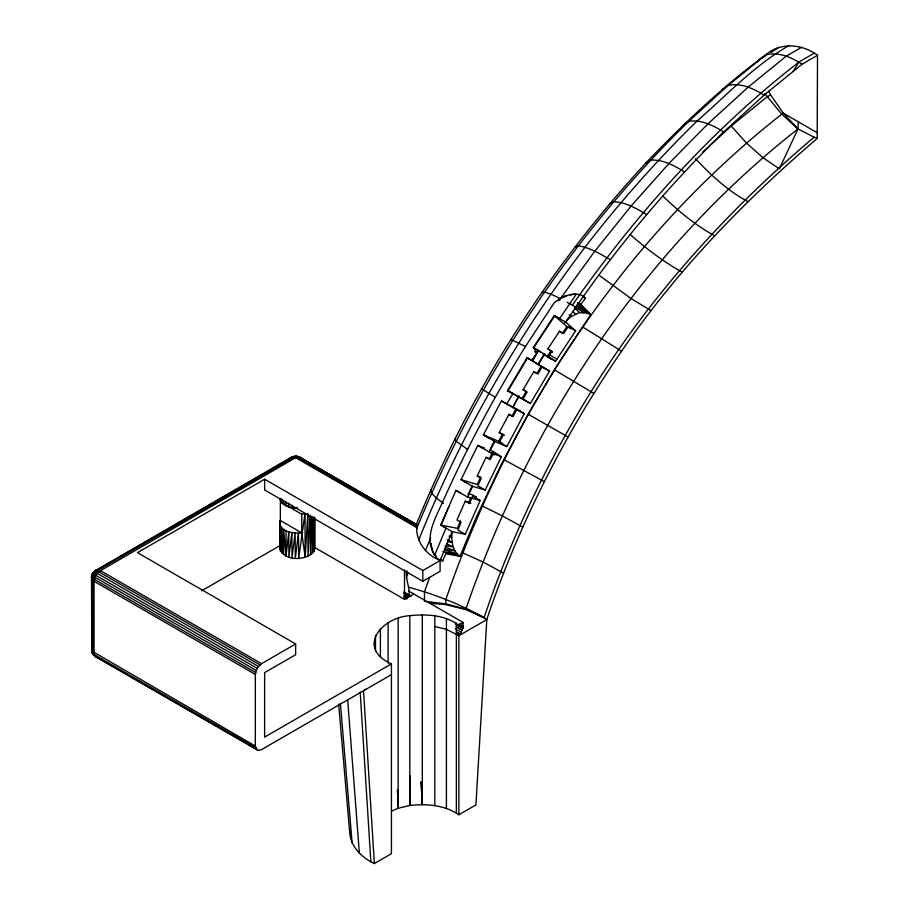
<?xml version="1.0" encoding="UTF-8"?>
<svg xmlns="http://www.w3.org/2000/svg" width="909" height="909" viewBox="0 0 909 909"><rect width="100%" height="100%" fill="white"/><g stroke="black" fill="none" stroke-linecap="round" stroke-linejoin="round"><path stroke-width="1.36" d="M404.38 595.122C415.845 603.201 402.937 573.488 407.073 570.875M314.4 518.255L313.844 551.399C306.163 561.467 282.29 561.489 279.733 547.298L280.267 520.482L301.754 532.89L305.197 557.194L307.799 513.915M410.334 775.775L409.823 805.499L398.153 808.249L391.881 810.998M313.525 517.391L312.457 553.183L312.401 516.596M312.094 516.619L310.503 554.785L310.401 515.392M310.174 515.38L308.049 556.138L307.89 513.926M577.545 303.038L590.793 314.662L587.487 313.321L577.545 303.038L580.885 304.356L590.793 314.662L557.024 365.509L527.459 415.322L500.666 465.658L476.384 516.96L460.034 556.206L445.683 553.831L442.706 560.967C427.185 557.297 414.618 540.73 416.981 524.8L299.902 457.227L295.664 456.159L290.289 458.216C293.016 455.386 298.232 455.795 301.038 458.216L297.629 456.523L98.649 571.727L92.957 578.215L92.661 580.249L92.957 653.741L95.877 656.946L258.44 750.448L261.542 749.618L391.438 674.637M798.363 121.851L797.954 128.953L779.354 168.858L762.799 157.564L746.38 142.952L731.222 126.033L702.623 152.121M408.868 591.145L463.147 622.483L458.545 625.131C444.978 614.825 426.253 613.95 409.823 615.688L409.823 805.499C426.457 803.567 444.751 805.022 458.863 814.771L475.918 804.919L486.826 619.336C518.88 524.198 564.739 433.911 621.574 351.204C676.171 271.246 743.88 201.378 817.18 138.463L817.509 55.301C802.431 44.03 780.558 41.859 765.719 54.858C722.269 86.912 682.966 124.215 645.697 163.177C548.127 268.712 469.942 392.097 415.97 525.277M313.821 517.607L313.844 551.399L314.73 547.536L314.73 517.937M452.08 531.867C451.137 540.457 452.182 551.024 460.034 556.206L442.865 551.593L457.204 553.967L444.41 549.695M257.156 750.05L255.338 746.039L255.338 674.41L257.156 668.297L261.542 663.661L295.652 643.97L295.652 654.707L264.633 672.615L264.633 737.085L391.438 663.877L391.438 853.699L374.372 863.55C361.964 857.789 350.681 846.768 349.681 832.451L338.671 704.145M460.045 634.05L456.409 631.903L460.045 634.05L462.931 628.039L463.147 622.483M286.051 555.99L288.801 531.992C284.528 530.64 279.37 527.504 279.711 522.38L279.767 549.252L279.79 524.3L280.461 551.172L280.506 526.186L281.767 552.979L281.813 527.959L283.653 554.604L283.688 529.549L286.051 555.99L286.04 530.913M96.797 656.866L97.161 657.343L93.343 654.65L91.741 651.014L91.741 576.045L94.059 571.602L291.278 457.307L293.698 456.523L416.811 527.663M255.338 746.039L91.741 651.014L91.525 577.056L94.888 571.034L293.471 456.432M301.754 514.267L304.969 513.562L298.709 558.262L298.47 533.208L301.754 532.89L301.754 514.267L280.358 501.677L280.358 545.366L279.733 547.298L280.267 520.482L280.358 545.366L201.673 590.793M91.741 651.014L91.786 648.037L92.264 652.957L94.059 655.457L94.059 581.294L95.581 575.192L94.888 571.079L97.161 569.727L100.263 570.557L261.542 663.661M92.661 575.181L94.059 571.602L92.264 574.102L91.525 577.056L91.786 579.033L94.059 581.294L255.338 674.41M255.543 672.433L94.263 579.317L92.957 578.215L92.025 575.238L93.343 572.409L97.161 569.727L96.593 571.216L97.161 573.306L258.44 666.411M91.786 576.408L91.786 579.033M349.681 832.451L350.295 829.747M409.823 615.688C381.553 617.336 356.033 647.924 391.438 663.877M95.581 570.295L92.264 574.102L91.525 577.056L94.65 572.204L295.664 456.273L417.095 526.22M291.278 457.738L292.562 456.909L298.766 456.909L417.026 524.925M682.409 127.34L683.227 125.056L688.829 121.295L728.132 85.435L765.719 54.858C778.502 51.654 791.523 57.267 802.045 64.232L817.509 55.301M406.334 577.794L408.243 572.488M429.662 577.363L424.469 591.759L424.469 601.338M817.509 132.907L783.399 113.205L781.774 114.148C624.551 237.499 510.358 411.254 445.864 599.44L445.864 603.815L466.203 609.348L486.826 619.336M92.264 652.957L91.741 648.742L92.264 652.957L94.263 654.662L255.543 747.777M460.545 520.766L457.386 528.356L440.649 525.038L455.988 490.417L461.283 493.473M440.649 525.038L452.148 531.674L465.272 534.276L480.236 500.484L472.839 496.212L476.35 497.155L472.26 494.791L468.317 493.723M416.47 529.163C478.441 376.724 570.954 236.306 688.829 121.295C701.384 119.318 713.338 125.59 723.723 131.953L764.026 95.184L802.045 64.232M418.594 540.344C460.34 435.616 516.982 337.023 585.021 247.191C619.529 202.582 656.877 160.223 697.271 120.852C727.052 94.888 754.629 65.096 789.239 45.45M425.423 550.49L430.525 538.264M448.853 506.711L441.172 525.141L445.944 528.095L434.672 555.172C423.583 538.344 435.059 518.834 442.172 503.041A738.21 426.207 -60 0 1 525.527 346.374L554.092 302.958C561.001 296.959 570.398 292.812 579.647 294.573M452.148 531.674L440.092 560.569L440.092 571.318L422.821 581.294L264.644 489.974L264.644 479.225L137.475 552.649L295.652 643.97M531.64 360.328L536.98 352.987L533.299 347.488L554.297 315.582L565.784 322.218L575.636 330.808L555.581 361.237L538.594 350.544L532.379 360.748L527.084 357.692L507.54 390.643L530.356 403.471L549.559 371.111L532.833 361.009L538.151 350.283M92.957 573.329L91.491 577.715L92.661 580.249L94.263 579.317L93.093 573.579L94.65 572.204L93.343 572.409M757.913 61.892L758.992 59.608L766.23 55.426M489.474 449.978L493.223 451.443L501.37 456.772L485.179 490.053L472.578 486.315L461.079 479.679L477.77 445.41L483.065 448.478M470.873 503.211L465.283 501.143L456.943 520.016L461.045 522.38L457.863 530.004L465.272 534.276M485.179 490.053L477.782 485.781L481.304 478.327L477.214 475.964L486.065 457.318L489.428 458.556L493.223 451.443M455.988 490.417L467.487 497.053L472.578 486.315M468.828 502.029L471.112 497.2M472.26 497.428L469.374 503.506L465.283 501.143M256.168 670.353L94.888 577.238L97.161 573.306L94.888 573.613L93.343 575.033M512.892 407.607L501.427 400.937L483.383 434.866L494.871 441.501L506.824 446.546L524.323 413.64L512.892 407.607L518.369 396.892M506.824 446.546L499.427 442.274L503.313 434.968L499.223 432.604L508.938 414.322L512.119 415.924L515.971 408.686L501.427 400.937M477.77 445.41L489.258 452.046L494.871 441.501M483.383 434.866L498.621 441.297L502.472 434.059L504.529 435.241M493.337 453.705L490.156 459.681L486.065 457.318M515.971 408.686L520.062 411.05L516.926 409.368L513.04 416.686L508.938 414.322M558.24 300.765L559.183 299.118L559.899 299.754M544.582 354.09L538.582 364.327M506.711 404.005L512.835 393.699L507.995 390.893L527.527 357.964L532.833 361.009M526.084 400.903L522.959 399.199L527.186 392.086L523.095 389.722L533.81 371.656L537.912 374.019L542.162 366.85L545.184 368.713M507.54 390.643L521.982 398.54L526.197 391.449L523.095 389.722M549.559 371.111L541.094 366.35L536.867 373.474L533.81 371.656M793.046 71.572L798.954 62.028L814.419 53.097M565.784 322.218C611.427 253.395 664.684 189.686 723.723 131.953M564.648 323.388L566.216 321.013M552.695 352.362L547.888 348.874L559.512 331.217L563.603 333.58L568.239 326.536L575.636 330.808M550.649 351.181L547.059 356.555L542.616 353.624M562.239 333.569L566.864 326.536L554.297 315.582M547.059 356.555L551.161 358.919L548.184 356.964L551.99 351.238L547.888 348.874M543.787 355.067L542.423 357.089A710.849 410.413 -60 0 0 538.696 363.077M567.114 302.277L572.375 305.151C636.016 214.07 711.043 130.328 798.954 62.028M580.885 304.356L585.441 298.095L583.68 296.164L580.646 294.971M94.888 571.034L97.161 569.727M817.18 138.463L814.089 137.168C727.632 210.433 650.662 295.198 590.998 391.779C547.002 462.715 510.744 538.446 484.088 617.563L486.769 619.586L458.863 635.698L446.41 629.335L434.797 626.517M290.289 458.216L291.425 457.227M406.971 598.645L403.641 596.247M731.222 126.033L766.98 96.933L770.559 94.866L783.399 113.205L797.954 128.953L814.089 137.168M562.864 297.675L564.557 296.357L566.33 296.414L564.557 296.357M566.989 319.832L571.272 316.548L578.828 312.912M365.725 689.136L363.52 690.749L374.372 863.55M721.791 89.877L728.132 85.435C740.869 82.571 753.481 88.514 764.026 95.184M770.934 52.597L778.502 47.484M92.264 574.102L93.093 573.579M645.697 163.177L650.571 160.154C662.911 159.234 674.239 165.699 684.488 171.801M94.888 573.613L98.649 571.727L259.929 664.831M801.454 47.359L786.296 56.108L748.255 87.071L708.043 123.76L668.888 163.518L631.062 206.093L594.804 251.202L559.171 300.322L559.785 299.834L560.33 298.561L550.854 294.13L544.491 292.13L541.605 292.664M422.821 581.294L422.821 570.545L440.092 560.569C435.195 557.603 432.423 552.252 431.695 546.707M314.73 547.536L404.505 599.372L413.811 593.997M609.416 204.002L613.609 201.753C625.665 202.059 636.425 208.559 646.572 214.479M94.888 571.079L98.649 569.875L98.649 571.727L96.593 571.216L100.263 570.557M574.647 247.259L578.169 245.839C589.861 247.509 600.156 253.895 610.223 259.69M570.909 294.857L569.909 294.664L576.317 294.209L559.58 318.639L554.683 315.923L533.731 347.772L538.594 350.544M92.957 578.215L91.741 578.317L92.264 576.636L94.888 577.238M95.581 575.192L257.156 668.297M297.573 508.12C290.925 508.12 282.074 506.279 279.767 499.109M297.209 508.086L294.096 507.597M430.071 603.337L444.762 604.451L465.919 609.519L484.088 617.563C460.374 604.451 435.047 594.293 408.868 587.294M425.81 601.485L445.864 603.815M93.343 654.65L94.65 654.855L95.581 656.764L97.161 657.343L93.343 654.65L91.525 650.003L92.264 650.424M510.494 339.943L512.778 340.307L525.55 346.624M432.207 549.434L432.457 550.115M444.478 549.07L454.898 550.831L445.035 546.888M445.376 545.559L453.182 546.9L446.785 543.934M448.217 541.628L452.114 542.321L447.239 539.753M449.148 536.776L451.739 537.242L449.432 535.901M467.487 497.053L480.236 500.484M461.079 479.679L477.157 484.452L480.656 477.055L477.214 475.964M479.498 446.092L484.486 448.035M489.258 452.046L501.37 456.772M582.419 296.902L585.441 298.095M499.427 442.274L502.711 443.66L498.621 441.297M499.223 432.604L502.472 434.059M462.681 552.82L482.895 561.932L503.495 573.125M747.937 201.639C727.904 190.833 710.929 175.198 695.465 158.655M482.179 506.006L502.143 515.744L522.664 527.106M714.451 235.658C695.26 225.148 678.284 211.002 662.627 195.821M490.94 453.148L494.53 454.943M682.08 272.086C663.343 261.667 646.208 248.543 630.096 234.442M651.06 310.685L631.016 298.504L599.031 275.211M504.097 459.727L544.207 481.611M621.574 351.204L582.817 327.035M408.471 596.599L404.278 594.213M455.568 623.892L462.931 628.039L455.625 623.722M404.221 597.52L406.664 598.895M456.329 626.767L462.306 630.119L456.375 626.699M534.708 351.715L536.98 352.987M593.816 393.381L554.57 369.952M528.277 414.277L567.977 436.945M566.864 326.536L568.909 327.717M549.581 354.896L556.978 359.157M548.184 356.964L555.581 361.237M521.982 398.54L530.356 403.471M516.926 409.368L524.323 413.64M298.766 456.909L417.151 525.243M264.644 479.225L422.821 570.545M403.948 591.884L411.254 596.099M459.488 623.949L463.147 626.062M455.602 623.813L462.931 628.039M455.307 628.698L461.329 632.175M92.661 651.878L94.888 656.025L258.44 750.448M403.755 593.1L408.607 595.963M483.861 435.059L488.678 437.922M495.416 397.438L481.531 388.768M572.375 305.151L575.681 307.151M461.579 479.827L466.374 482.736M527.084 357.692L541.094 366.35M533.299 347.488L540.4 352.158M467.692 449.535L456.102 441.104L454.886 438.831M574.965 306.844L583.737 312.764L587.487 313.321L576.874 305.106M443.626 503.359L436.252 497.939L431.502 493.064L430.752 489.815M434.048 554.229L436.15 555.853M440.149 558.944L442.706 560.967M456.363 633.437L458.863 635.459L458.863 814.771M559.512 331.217L561.33 332.785M568.239 326.536L570.954 328.899M299.902 457.227L301.038 458.216M569.159 314.673L571.272 316.548M572.5 311.253L575.658 314.071M574.658 307.992L579.828 312.844L583.737 312.764L576.431 305.401M94.888 655.991L95.581 656.764M764.662 93.468L781.774 114.148L797.954 128.953C642.629 250.736 529.867 422.367 466.203 608.235L466.203 609.348M768.707 91.127L770.559 94.866M297.857 456.432L295.664 456.159L295.664 457.738M340.398 703.271L352.147 843.268M347.681 699.839L359.373 853.346M360.191 692.033L370.872 862.005M422.321 804.59L421.14 782.035L422.321 804.59L422.321 614.779M398.153 808.249L397.494 789.819L398.153 808.249L398.153 618.438M304.969 513.562L305.197 557.194M456.363 623.04L456.363 812.862M446.41 618.586L446.41 808.408M434.797 615.768L434.797 805.59M404.505 569.943L404.505 599.372M388.12 622.824L388.12 663.195M380.394 628.574L380.394 656.9M375.519 635.277L375.519 650.855M314.605 517.096L314.605 549.49M291.994 505.097L291.994 507.699M288.869 503.029L288.869 506.938M286.051 501.938L286.051 505.847M283.653 500.552L283.653 504.461M281.767 498.927L281.767 502.836M280.461 498.427L280.461 501.029M468.203 494.36A710.849 410.413 -60 0 1 472.396 485.361M490.474 448.58A710.849 410.413 -60 0 1 494.291 441.172M512.846 406.925A710.849 410.413 -60 0 1 519.13 395.869M291.869 532.754L288.869 557.081L288.801 531.992L298.47 533.208L295.311 558.24L295.13 533.163L291.994 557.842L291.869 532.754M431.184 543.991L430.468 543.877L431.434 545.343L431.184 543.991"/></g></svg>
